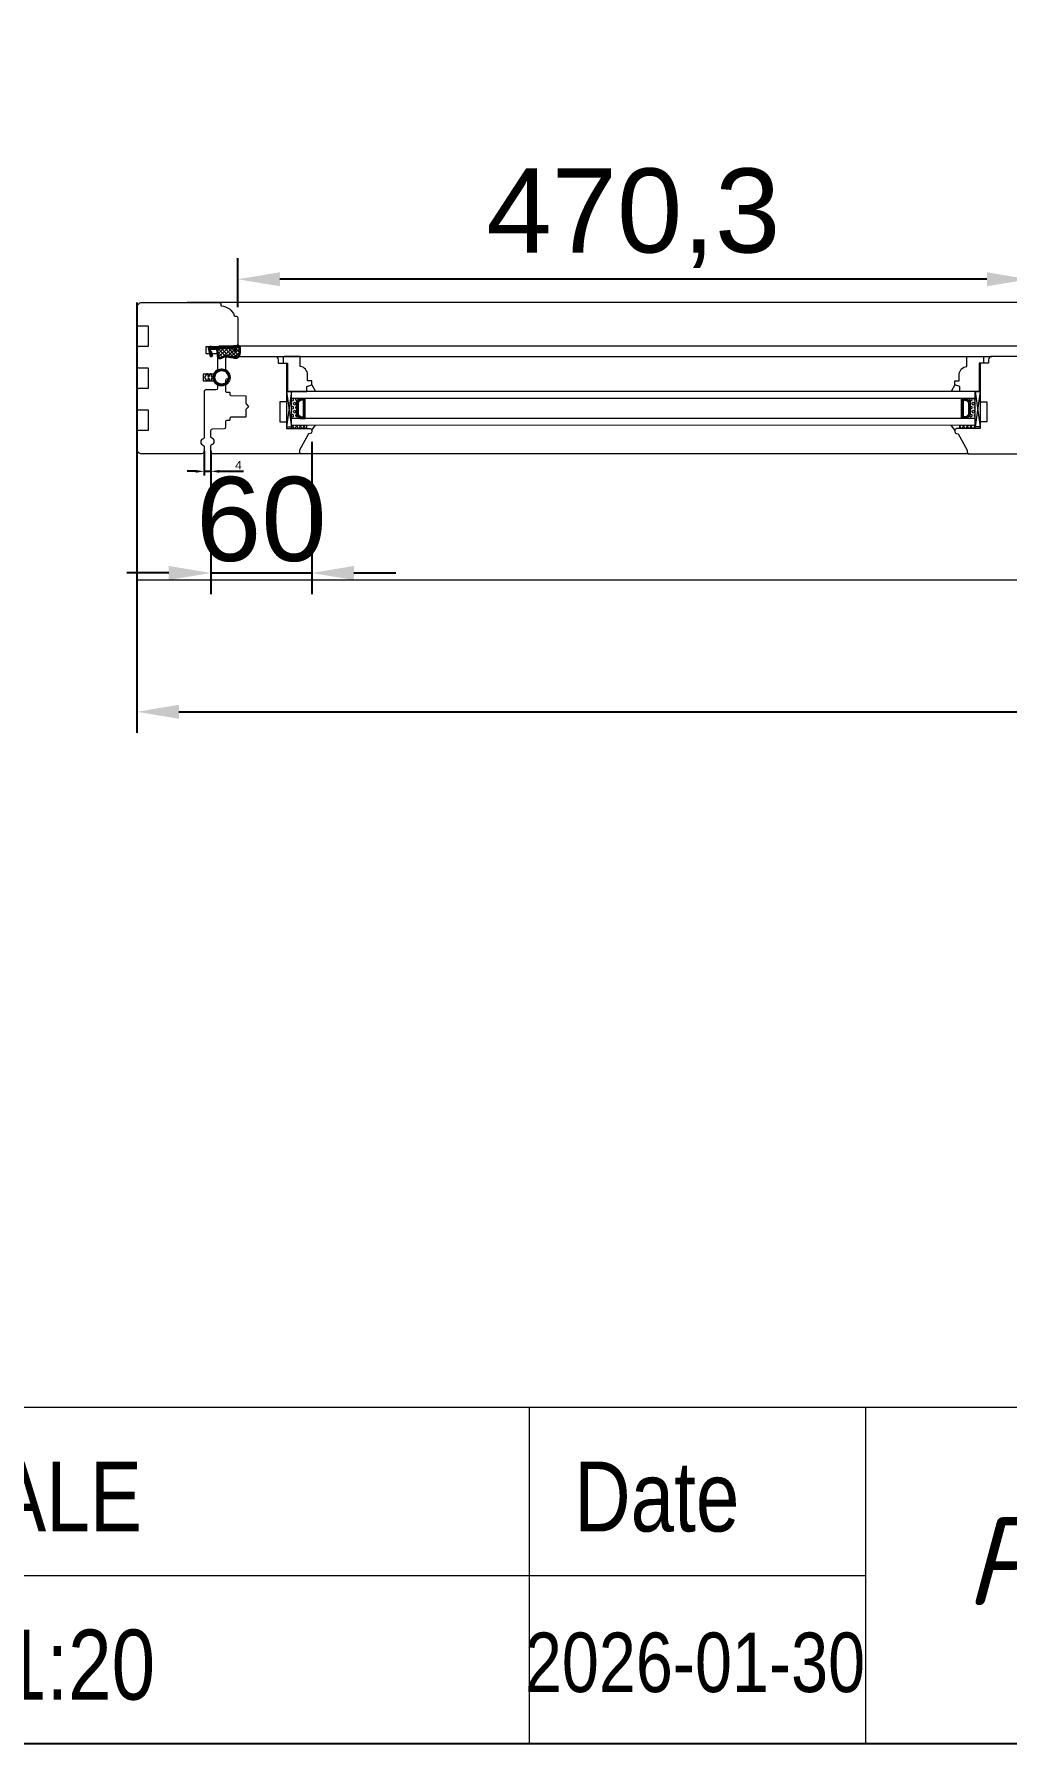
# Model space of a CAD drawing. Header units: millimetres. Extents: x 0 to 182016, y 11 to 3710.
# Drawn here: x 75247 to 75825, y 11 to 1028 of the extents above; entities that cross this region are included whole.
import ezdxf

# ---------------------------------------------------------------- set-up
doc = ezdxf.new("R2010")
doc.units = ezdxf.units.MM
for name, color, linetype, lineweight in [('Matmenys', 10, 'Continuous', 20), ('OTHER', 251, 'Continuous', 13), ('Stakta', 7, 'Continuous', 25), ('Testinės profilio linijos', 7, 'Continuous', 5)]:
    doc.layers.add(name, color=color, linetype=linetype, lineweight=lineweight)
doc.layers.add('Stiklo paketas', color=7, linetype='Continuous')
doc.styles.add('ROMANS', font='stylu.ttf', dxfattribs={"oblique": 15})
doc.styles.get("Standard").update_dxf_attribs({"font": 'arial.ttf'})
doc.dimstyles.new('2', dxfattribs={"dimscale": 2, "dimtxt": 2.5, "dimasz": 2.5, "dimexe": 1.25, "dimexo": 0.625, "dimtad": 1, "dimtxsty": 'Standard', "dimcen": 2.5, "dimadec": 0, "dimazin": 0, "dimtfac": 1, "dimtmove": 0, "dimatfit": 3, "dimfxl": 1, "dimarcsym": 0})
doc.dimstyles.new('Padidinti matmenys', dxfattribs={"dimscale": 10, "dimtxt": 5, "dimasz": 2.5, "dimexe": 1.25, "dimexo": 0.625, "dimtad": 1, "dimdec": 1, "dimtxsty": 'Standard', "dimcen": 2.5, "dimadec": 0, "dimazin": 0, "dimtfac": 1, "dimtdec": 1, "dimtmove": 0, "dimatfit": 3, "dimfxl": 1, "dimarcsym": 0})

# ---------------------------------------------------------------- blocks, each defined once
blk = doc.blocks.new('Užsakymo nr')
at = {"color": 0, "lineweight": 0, "insert": (5198.7, 20217.8), "char_height": 52.538, "width": 1187.405, "attachment_point": 1, "style": 'ROMANS'}
blk.add_mtext('{\\fISOCPEUR|b0|i0|c0|p34;\\C256;PWQ-3645}', dxfattribs=at)
blk = doc.blocks.new('Date')
at = {"lineweight": 0, "width": 0.8}
blk.add_text('2026-01-30', height=35.38, dxfattribs=at).set_placement((4937.1, 20113.7))
blk = doc.blocks.new('*D1739')
at = {"color": 0, "lineweight": -2, "transparency": 16777216}
for p, q in [((75308.2, 772), (75308.2, 612.3)), ((76973.2, 772), (76973.2, 612.3)), ((75333.2, 624.8), (76948.2, 624.8))]:
    blk.add_line(p, q, dxfattribs=at)
at = {"color": 0, "transparency": 16777216}
for points in [[(75333.2, 629), (75333.2, 620.7), (75308.2, 624.8)], [(76948.2, 629), (76948.2, 620.7), (76973.2, 624.8)]]:
    blk.add_solid(points, dxfattribs=at)
at = {"layer": 'Defpoints', "color": 0, "transparency": 16777216}
for p in [(75308.2, 778.3), (76973.2, 778.3), (76973.2, 624.8)]:
    blk.add_point(p, dxfattribs=at)
at = {"color": 0, "lineweight": 5, "transparency": 16777216, "insert": (76140.7, 656.6), "char_height": 50, "attachment_point": 5}
blk.add_mtext('1665', dxfattribs=at)
blk = doc.blocks.new('*D1742')
at = {"color": 0, "lineweight": -2, "transparency": 16777216}
for p, q in [((75368.2, 865.5), (75368.2, 894.6)), ((75838.5, 865.5), (75838.5, 894.6)), ((75813.5, 882.1), (75393.2, 882.1))]:
    blk.add_line(p, q, dxfattribs=at)
at = {"color": 0, "transparency": 16777216}
for points in [[(75393.2, 886.3), (75393.2, 878), (75368.2, 882.1)], [(75813.5, 886.3), (75813.5, 878), (75838.5, 882.1)]]:
    blk.add_solid(points, dxfattribs=at)
at = {"layer": 'Defpoints', "color": 0, "transparency": 16777216}
for p in [(75368.2, 882.1), (75368.2, 859.3), (75838.5, 859.3)]:
    blk.add_point(p, dxfattribs=at)
at = {"color": 0, "lineweight": 5, "transparency": 16777216, "insert": (75603.3, 918.4), "char_height": 50, "attachment_point": 5}
blk.add_mtext('470,3', dxfattribs=at)
blk = doc.blocks.new('*D1743')
at = {"color": 0, "lineweight": -2, "transparency": 16777216}
for p, q in [((75412.2, 785.5), (75412.2, 694.9)), ((75352.2, 775.3), (75352.2, 694.9)), ((75327.2, 707.4), (75302.2, 707.4)), ((75352.2, 707.4), (75412.2, 707.4)), ((75437.2, 707.4), (75462.2, 707.4))]:
    blk.add_line(p, q, dxfattribs=at)
at = {"color": 0, "transparency": 16777216}
for points in [[(75327.2, 711.6), (75327.2, 703.2), (75352.2, 707.4)], [(75437.2, 711.6), (75437.2, 703.2), (75412.2, 707.4)]]:
    blk.add_solid(points, dxfattribs=at)
at = {"layer": 'Defpoints', "color": 0, "transparency": 16777216}
for p in [(75412.2, 791.8), (75352.2, 781.5), (75412.2, 707.4)]:
    blk.add_point(p, dxfattribs=at)
at = {"color": 0, "lineweight": 5, "transparency": 16777216, "insert": (75382.2, 739.2), "char_height": 50, "attachment_point": 5}
blk.add_mtext('60', dxfattribs=at)
blk = doc.blocks.new('*D1744')
at = {"layer": 'Defpoints', "color": 0, "transparency": 16777216}
for p in [(75348.2, 781.3), (75352.2, 781.3), (75352.2, 767.9)]:
    blk.add_point(p, dxfattribs=at)
at = {"layer": 'Matmenys', "color": 0, "lineweight": -2, "transparency": 16777216}
for p, q in [((75348.2, 780), (75348.2, 765.4)), ((75352.2, 780), (75352.2, 765.4)), ((75343.2, 767.9), (75338.2, 767.9)), ((75348.2, 767.9), (75352.2, 767.9)), ((75357.2, 767.9), (75371.6, 767.9))]:
    blk.add_line(p, q, dxfattribs=at)
at = {"layer": 'Matmenys', "color": 0, "transparency": 16777216}
for points in [[(75343.2, 768.7), (75343.2, 767), (75348.2, 767.9)], [(75357.2, 768.7), (75357.2, 767), (75352.2, 767.9)]]:
    blk.add_solid(points, dxfattribs=at)
at = {"layer": 'Matmenys', "color": 0, "lineweight": 5, "transparency": 16777216, "insert": (75368.6, 771.6), "char_height": 5, "attachment_point": 5}
blk.add_mtext('4', dxfattribs=at)

msp = doc.modelspace()

# ---------------------------------------------------------------- hatches: boundary and pattern name
at = {"lineweight": 0}
h = msp.add_hatch(dxfattribs=at)
h.set_pattern_fill('HEX', color=256, scale=0.25, angle=90, style=0)
h.set_pattern_definition([(90, (56016.5165, -12108.1363), (1.374815, -4e-16), [0.79375, -1.5875]), (330, (56016.5165, -12108.1363), (-0.6874075, -1.190624716), [0.79375, -1.5875]), (30, (56016.5165, -12107.3426), (0.6874075, -1.190624716), [0.79375, -1.5875])])
h.paths.add_polyline_path([(75400.1810302, 799.2719679), (75405.1810302, 799.2719679), (75403.1810302, 801.2719679), (75403.1810302, 809.2719679), (75405.1810302, 811.2719679), (75400.1810302, 811.2726769)])
h = msp.add_hatch(dxfattribs=at)
h.set_pattern_fill('JIS_WOOD', color=256, angle=90, style=0)
h.set_pattern_definition([(45, (56016.5165, -12108.1363), (0.5, -0.5), [])])
h.paths.add_polyline_path([(75403.1810302, 809.2719679), (75403.1810302, 801.2719679), (75405.1810302, 799.2719679), (75408.1810302, 799.2719679), (75408.1987636, 811.3085505), (75405.1810302, 811.2719679)])
h.paths.add_polyline_path([(75404.1810302, 801.6861815), (75404.1810302, 808.8577543), (75405.5952438, 810.2719679), (75407.1810302, 810.2719679), (75407.1810302, 800.2719679), (75405.5952438, 800.2719679)], flags=16)
h = msp.add_hatch(dxfattribs=at)
h.set_pattern_fill('JIS_WOOD', color=256, angle=90, style=0)
h.set_pattern_definition([(45, (58817.4498, -12108.1363), (0.5, -0.5), [])])
h.paths.add_polyline_path([(75803.4865936, 809.2719679), (75803.4865936, 801.2719679), (75801.4865936, 799.2719679), (75798.4865936, 799.2719679), (75798.4688602, 811.3085505), (75801.4865936, 811.2719679)])
h.paths.add_polyline_path([(75802.4865936, 801.6861815), (75802.4865936, 808.8577543), (75801.0723801, 810.2719679), (75799.4865936, 810.2719679), (75799.4865936, 800.2719679), (75801.0723801, 800.2719679)], flags=16)
h = msp.add_hatch(dxfattribs=at)
h.set_pattern_fill('HEX', color=256, scale=0.25, angle=90, style=0)
h.set_pattern_definition([(90, (58817.4498, -12108.1363), (1.374815, -4e-16), [0.79375, -1.5875]), (330, (58817.4498, -12108.1363), (-0.6874075, -1.190624716), [0.79375, -1.5875]), (30, (58817.4498, -12107.3426), (0.6874075, -1.190624716), [0.79375, -1.5875])])
h.paths.add_polyline_path([(75806.4865936, 799.2719679), (75801.4865936, 799.2719679), (75803.4865936, 801.2719679), (75803.4865936, 809.2719679), (75801.4865936, 811.2719679), (75806.4865936, 811.2726769)])
at = {"lineweight": 0, "ltscale": 0.5}
h = msp.add_hatch(dxfattribs=at)
h.set_pattern_fill('ANSI37', color=256, scale=0.5, angle=90, style=0)
h.set_pattern_definition([(135, (74360.2875, 793.2727), (-1.122532, -1.122532), []), (225, (74360.2875, 793.2727), (1.122532, -1.122532), [])])
h.paths.add_polyline_path([(75409.1810302, 795.2726769), (75400.1810302, 795.2726769), (75400.1810302, 793.2726769), (75409.1810302, 793.2726769)])
h = msp.add_hatch(dxfattribs=at)
h.set_pattern_fill('ANSI37', color=256, scale=0.5, angle=90, style=0)
h.set_pattern_definition([(135, (77161.2208, 793.2727), (-1.122532, -1.122532), []), (225, (77161.2208, 793.2727), (1.122532, -1.122532), [])])
h.paths.add_polyline_path([(75797.4865936, 795.2726769), (75806.4865936, 795.2726769), (75806.4865936, 793.2726769), (75797.4865936, 793.2726769)])
at = {"layer": 'Matmenys'}
h = msp.add_hatch(dxfattribs=at)
h.set_pattern_fill('ANSI37', color=252, scale=0.5, angle=-93.5893456117, style=0)
h.set_pattern_definition([(311.4106544, (71234.2504, -271351.9138), (1.190606082, 1.0500540025), []), (41.4106544, (71234.2504, -271351.9138), (-1.0500540025, 1.190606082), [])])
edge = h.paths.add_edge_path()
edge.add_arc((75366.2668784, 841.3924068), 0.1, 363.5893456117, 453.5893456117, ccw=False)
edge.add_line((75366.3666822, 841.3986673), (75366.4637654, 839.8509815))
edge.add_arc((75366.713275, 839.8666328), 0.25, 183.5893456117, 363.5893456117)
edge.add_line((75366.9627846, 839.882284), (75366.8343989, 841.9289889))
edge.add_arc((75366.7345951, 841.9227284), 0.1, 363.5893456117, 453.589345619)
edge.add_line((75366.7283346, 842.0225323), (75366.7235897, 842.0981753))
edge.add_line((75366.7235897, 842.0981753), (75368.7053906, 842.2224896))
edge.add_spline(control_points=[(75368.7053906, 842.2224896), (75368.7845491, 842.2106873), (75368.8545407, 842.1995118), (75368.9382915, 842.1777179), (75368.9618558, 842.168332), (75368.9857389, 842.1556372), (75368.9937985, 842.1493879), (75369.0182863, 842.1237991), (75369.0371792, 842.0945621), (75369.0708825, 841.9902423), (75369.0840045, 841.9173101), (75369.1037066, 841.664327), (75369.0932083, 841.4504929), (75369.0738801, 841.0080145), (75369.0694048, 840.7886856), (75369.0683286, 840.3687947), (75369.0713606, 840.1657086), (75369.084071, 839.5755012), (75369.0972474, 839.2074511), (75369.0969857, 838.4542697), (75369.0784894, 838.0775198), (75368.9753031, 837.4844154), (75368.915409, 837.2568444), (75368.7623734, 836.8597432), (75368.679624, 836.6879556), (75368.4756239, 836.3467878), (75368.355509, 836.1805852), (75368.0880639, 835.8894254), (75367.9403903, 835.7658454), (75367.6592057, 835.6061267), (75367.5239095, 835.5585727), (75367.2226106, 835.4989678), (75367.0590107, 835.4882644), (75366.4744138, 835.5020083), (75366.0104983, 835.5967626), (75365.1180022, 835.7685048), (75364.6909219, 835.8521994), (75363.6125733, 836.0633857), (75362.9545227, 836.1971198), (75361.9614208, 836.3220458), (75361.6578197, 836.3525397), (75361.035776, 836.3768751), (75360.719872, 836.3693344), (75360.1706638, 836.28445), (75359.9345803, 836.2231114), (75359.5339289, 836.0506511), (75359.3752964, 835.9558026), (75359.0766376, 835.7715342), (75358.9351804, 835.6816767), (75358.6333975, 835.5255936), (75358.4683448, 835.4556235), (75358.1032231, 835.3358923), (75357.902273, 835.2928897), (75357.5628563, 835.268991), (75357.4208709, 835.2821968), (75357.2256502, 835.3422361), (75357.1603224, 835.3789762), (75357.033599, 835.4875254), (75356.9744212, 835.5595915), (75356.8173436, 835.8236791), (75356.7358439, 836.0647874), (75356.6192266, 836.6151984), (75356.5826951, 836.9233935), (75356.5294237, 837.5196113), (75356.5102012, 837.8071623), (75356.4668418, 838.3376521), (75356.4447056, 838.5859106), (75356.4084912, 838.9907129), (75356.3944048, 839.1481162), (75356.3662827, 839.4720486), (75356.3512466, 839.6503658), (75356.2829617, 839.9532329), (75356.2473266, 840.0710549), (75356.1517299, 840.2835337), (75356.0985829, 840.3774485), (75355.9799422, 840.5226422), (75355.92432, 840.5776604), (75355.8005528, 840.6667523), (75355.7369257, 840.6996317), (75355.6180617, 840.7477999), (75355.5609846, 840.7646811), (75355.4604042, 840.7906251), (75355.4160086, 840.8003426), (75355.3750123, 840.8093786)], knot_values=[0, 0, 0, 0, 0.2245066002, 0.2245066002, 0.377043448, 0.377043448, 0.5295802957, 0.5295802957, 0.8082977366, 0.8082977366, 1.0870151774, 1.0870151774, 1.6244414062, 1.6244414062, 2.161867635, 2.161867635, 2.6992938638, 2.6992938638, 3.7741463214, 3.7741463214, 5.0334406395, 5.0334406395, 5.8656302806, 5.8656302806, 6.5060139406, 6.5060139406, 7.1463976006, 7.1463976006, 7.7996240151, 7.7996240151, 8.3563201169, 8.3563201169, 8.9130162187, 8.9130162187, 10.239934143, 10.239934143, 11.5668520673, 11.5668520673, 13.5970761059, 13.5970761059, 14.4582175179, 14.4582175179, 15.3193589298, 15.3193589298, 15.9856015553, 15.9856015553, 16.5061017172, 16.5061017172, 17.0266018791, 17.0266018791, 17.547102041, 17.547102041, 18.1672448488, 18.1672448488, 18.7176261004, 18.7176261004, 19.1465766047, 19.1465766047, 19.5755271091, 19.5755271091, 20.3898249977, 20.3898249977, 21.2041228863, 21.2041228863, 21.9655448497, 21.9655448497, 22.7269668131, 22.7269668131, 23.2229068178, 23.2229068178, 23.7188468224, 23.7188468224, 24.0184411081, 24.0184411081, 24.2549295987, 24.2549295987, 24.4119994701, 24.4119994701, 24.5501072405, 24.5501072405, 24.6882150108, 24.6882150108, 24.8099116426, 24.8099116426, 24.8099116426, 24.8099116426], degree=3, periodic=0)
edge.add_line((75355.3750123, 840.8093786), (75366.2606179, 841.4922106))

# ---------------------------------------------------------------- linework, layer by layer
for p, q in [((75351.7731433, 842.0862568), (75350.742802, 841.0197921)), ((75350.742802, 841.0197921), (75350.7741045, 840.5207729)), ((75350.7741045, 840.5207729), (75350.9213904, 840.5300119)), ((75350.9213904, 840.5300119), (75351.9048369, 836.1829214)), ((75351.4268528, 840.5617185), (75366.2606179, 841.4922106)), ((75351.4268528, 840.5617185), (75351.6640476, 839.5132553)), ((75352.5207839, 842.1331548), (75351.4700707, 841.0654122)), ((75351.4700707, 841.0654122), (75366.7283346, 842.0225323)), ((75351.6640476, 839.5132553), (75352.1517236, 839.6235828)), ((75351.7731433, 842.0862568), (75352.5207839, 842.1331548)), ((75351.9048369, 836.1829214), (75352.8801888, 836.4035762)), ((75352.1517236, 839.6235828), (75352.8801888, 836.4035762)), ((75366.3666822, 841.3986673), (75366.4637654, 839.8509815)), ((75366.7283346, 842.0225323), (75366.7235897, 842.0981753)), ((75366.8343989, 841.9289889), (75366.9627846, 839.882284))]:
    msp.add_line(p, q)
at = {"color": 1}
for p, q in [((75368.7496308, 842.5192097), (75353.4248154, 841.557915)), ((75368.7053906, 842.2224896), (75353.4704458, 841.2668324)), ((75355.3104395, 840.5164104), (75353.5499883, 840.4059809))]:
    msp.add_line(p, q, dxfattribs=at)
at = {"lineweight": 0}
for p, q in [((75400.1810302, 815.2719679), (75397.1810302, 794.2719679)), ((75397.1810302, 815.2719679), (75400.1810302, 794.2719679)), ((75412.1810302, 819.2726769), (75414.4676953, 815.2726769)), ((75794.4865936, 819.2726769), (75792.1999285, 815.2726769)), ((75806.4865936, 815.2719679), (75809.4865936, 794.2719679)), ((75809.4865936, 815.2719679), (75806.4865936, 794.2719679)), ((75400.1810302, 793.2726769), (75400.1810302, 796.2726769)), ((75409.1810302, 793.2726769), (75409.1810302, 795.2726769)), ((75412.1810302, 792.2726769), (75414.4676953, 795.2726769)), ((75794.4865936, 792.2726769), (75792.1999285, 795.2726769)), ((75797.4865936, 793.2726769), (75797.4865936, 795.2726769)), ((75806.4865936, 793.2726769), (75806.4865936, 796.2726769)), ((78714.8515202, 210.9357406), (75014.3912358, 210.9357406)), ((75541.332873, 210.9357406), (75541.332873, 10.9108603)), ((75741.3577532, 210.9357406), (75741.3577532, 10.9108603)), ((75741.3577532, 110.9233004), (75014.3912358, 110.9233004))]:
    msp.add_line(p, q, dxfattribs=at)
at = {"lineweight": 5}
msp.add_line((75308.1810298, 703.2726769), (76973.1581825, 703.2726769), dxfattribs=at)
msp.add_lwpolyline([(78714.8515202, 3710.4502728), (78714.8515202, 10.9108603), (73215.5361774, 10.9108603), (73215.5361774, 3710.4502728)], close=True)
at = {"ltscale": 0.1}
msp.add_lwpolyline([(75308.1810298, 868.2726769), (75308.1810298, 703.2726769)], dxfattribs=at)
at = {"lineweight": 0}
for points in [[(75405.1810302, 830.2726769), (75405.1810302, 836.2726769), (75396.1810302, 836.2726769, 0.4142135624), (75395.1810302, 835.2726769), (75395.1810302, 832.2726769), (75397.6810302, 832.2726769), (75397.6810302, 815.2726769), (75409.1810302, 815.2726769), (75409.1810302, 818.2726769), (75412.1810302, 819.2726769), (75412.1810302, 821.7726769), (75409.6810302, 821.7726769), (75409.6810302, 825.2977398, 0.3851703882), (75405.1810302, 830.2726769)], [(75801.4865936, 830.2726769), (75801.4865936, 836.2726769), (75810.4865936, 836.2726769, -0.4142135624), (75811.4865936, 835.2726769), (75811.4865936, 832.2726769), (75808.9865936, 832.2726769), (75808.9865936, 815.2726769), (75797.4865936, 815.2726769), (75797.4865936, 818.2726769), (75794.4865936, 819.2726769), (75794.4865936, 821.7726769), (75796.9865936, 821.7726769), (75796.9865936, 825.2977398, -0.3851703882), (75801.4865936, 830.2726769)]]:
    msp.add_lwpolyline(points, format="xyb", dxfattribs=at)
for points in [[(75397.1810302, 815.2719679), (75397.1810302, 794.2719679), (75400.1810302, 794.2719679), (75400.1810302, 815.2719679)], [(75809.4865936, 815.2719679), (75809.4865936, 794.2719679), (75806.4865936, 794.2719679), (75806.4865936, 815.2719679)], [(75403.1810302, 809.2719679), (75403.1810302, 801.2719679), (75405.1810302, 799.2719679), (75408.1810302, 799.2719679), (75408.1810302, 811.2719679), (75405.1810302, 811.2719679)], [(75404.1810302, 808.8577543), (75404.1810302, 801.6861815), (75405.5952438, 800.2719679), (75407.1810302, 800.2719679), (75407.1810302, 810.2719679), (75405.5952438, 810.2719679)], [(75803.4865936, 809.2719679), (75803.4865936, 801.2719679), (75801.4865936, 799.2719679), (75798.4865936, 799.2719679), (75798.4865936, 811.2719679), (75801.4865936, 811.2719679)], [(75802.4865936, 808.8577543), (75802.4865936, 801.6861815), (75801.0723801, 800.2719679), (75799.4865936, 800.2719679), (75799.4865936, 810.2719679), (75801.0723801, 810.2719679)]]:
    msp.add_lwpolyline(points, close=True, dxfattribs=at)
at = {"color": 18, "linetype": 'ByBlock', "true_color": 0x000000}
for radius in [4.85, 4.25]:
    msp.add_circle((75358.5735444, 823.7716114), radius, dxfattribs=at)
for centre, radius, start, end in [((75366.2668784, 841.3924068), 0.1, 3.5893456092, 93.5893456125), ((75366.713275, 839.8666328), 0.25, 183.5893456092, 3.5893456092), ((75366.7345951, 841.9227284), 0.1, 3.5893456092, 93.5893456125)]:
    msp.add_arc(centre, radius, start, end)
at = {"color": 1}
msp.add_spline([(75368.7496308, 842.5192097), (75369.1111312, 842.428713), (75369.380672, 841.1548545), (75368.8922827, 836.4624815), (75367.8490849, 835.3724753), (75365.6856131, 835.3538588), (75363.9875733, 835.6842327), (75361.8221324, 836.0311491), (75359.7854107, 835.8317203), (75358.957166, 835.3555513), (75357.1026258, 835.075288), (75356.2101799, 837.7874665), (75356.0830124, 839.2663421), (75355.965041, 839.95361), (75355.6628353, 840.3954954), (75355.3104395, 840.5164104)], degree=3, dxfattribs=at)
msp.add_open_spline([(75368.7053906, 842.2224896), (75368.7845491, 842.2106873), (75368.8545407, 842.1995118), (75368.9382915, 842.1777179), (75368.9618558, 842.168332), (75368.9857389, 842.1556372), (75368.9937985, 842.1493879), (75369.0182863, 842.1237991), (75369.0371792, 842.0945621), (75369.0708825, 841.9902423), (75369.0840045, 841.9173101), (75369.1037066, 841.664327), (75369.0932083, 841.4504929), (75369.0738801, 841.0080145), (75369.0694048, 840.7886856), (75369.0683286, 840.3687947), (75369.0713606, 840.1657086), (75369.084071, 839.5755012), (75369.0972474, 839.2074511), (75369.0969857, 838.4542697), (75369.0784894, 838.0775198), (75368.9753031, 837.4844154), (75368.915409, 837.2568444), (75368.7623734, 836.8597432), (75368.679624, 836.6879556), (75368.4756239, 836.3467878), (75368.355509, 836.1805852), (75368.0880639, 835.8894254), (75367.9403903, 835.7658454), (75367.6592057, 835.6061267), (75367.5239095, 835.5585727), (75367.2226106, 835.4989678), (75367.0590107, 835.4882644), (75366.4744138, 835.5020083), (75366.0104983, 835.5967626), (75365.1180022, 835.7685048), (75364.6909219, 835.8521994), (75363.6125733, 836.0633857), (75362.9545227, 836.1971198), (75361.9614208, 836.3220458), (75361.6578197, 836.3525397), (75361.035776, 836.3768751), (75360.719872, 836.3693344), (75360.1706638, 836.28445), (75359.9345803, 836.2231114), (75359.5339289, 836.0506511), (75359.3752964, 835.9558026), (75359.0766376, 835.7715342), (75358.9351804, 835.6816767), (75358.6333975, 835.5255936), (75358.4683448, 835.4556235), (75358.1032231, 835.3358923), (75357.902273, 835.2928897), (75357.5628563, 835.268991), (75357.4208709, 835.2821968), (75357.2256502, 835.3422361), (75357.1603224, 835.3789762), (75357.033599, 835.4875254), (75356.9744212, 835.5595915), (75356.8173436, 835.8236791), (75356.7358439, 836.0647874), (75356.6192266, 836.6151984), (75356.5826951, 836.9233935), (75356.5294237, 837.5196113), (75356.5102012, 837.8071623), (75356.4668418, 838.3376521), (75356.4447056, 838.5859106), (75356.4084912, 838.9907129), (75356.3944048, 839.1481162), (75356.3662827, 839.4720486), (75356.3512466, 839.6503658), (75356.2829617, 839.9532329), (75356.2473266, 840.0710549), (75356.1517299, 840.2835337), (75356.0985829, 840.3774485), (75355.9799422, 840.5226422), (75355.92432, 840.5776604), (75355.8005528, 840.6667523), (75355.7369257, 840.6996317), (75355.6180617, 840.7477999), (75355.5609846, 840.7646811), (75355.4604042, 840.7906251), (75355.4160086, 840.8003426), (75355.3750123, 840.8093786)], degree=3, knots=[0, 0, 0, 0, 0.2245066002, 0.2245066002, 0.377043448, 0.377043448, 0.5295802957, 0.5295802957, 0.8082977366, 0.8082977366, 1.0870151774, 1.0870151774, 1.6244414062, 1.6244414062, 2.161867635, 2.161867635, 2.6992938638, 2.6992938638, 3.7741463214, 3.7741463214, 5.0334406395, 5.0334406395, 5.8656302806, 5.8656302806, 6.5060139406, 6.5060139406, 7.1463976006, 7.1463976006, 7.7996240151, 7.7996240151, 8.3563201169, 8.3563201169, 8.9130162187, 8.9130162187, 10.239934143, 10.239934143, 11.5668520673, 11.5668520673, 13.5970761059, 13.5970761059, 14.4582175179, 14.4582175179, 15.3193589298, 15.3193589298, 15.9856015553, 15.9856015553, 16.5061017172, 16.5061017172, 17.0266018791, 17.0266018791, 17.547102041, 17.547102041, 18.1672448488, 18.1672448488, 18.7176261004, 18.7176261004, 19.1465766047, 19.1465766047, 19.5755271091, 19.5755271091, 20.3898249977, 20.3898249977, 21.2041228863, 21.2041228863, 21.9655448497, 21.9655448497, 22.7269668131, 22.7269668131, 23.2229068178, 23.2229068178, 23.7188468224, 23.7188468224, 24.0184411081, 24.0184411081, 24.2549295987, 24.2549295987, 24.4119994701, 24.4119994701, 24.5501072405, 24.5501072405, 24.6882150108, 24.6882150108, 24.8099116426, 24.8099116426, 24.8099116426, 24.8099116426], dxfattribs=at)
at = {"layer": 'OTHER'}
msp.add_lwpolyline([(75353.7703345, 823.1615853), (75352.3544257, 823.1615853), (75352.3544257, 821.5163039), (75351.8287435, 821.5163039), (75351.0854025, 823.1615853), (75350.2927829, 823.1615853), (75350.2927829, 821.5163039), (75350.0738921, 821.5163039), (75348.5710109, 823.7716114), (75350.0738921, 826.0269189), (75350.2927829, 826.0269189), (75350.2927829, 824.3816376), (75351.0854025, 824.3816376), (75351.8287435, 826.0269189), (75352.3544257, 826.0269189), (75352.3544257, 824.3816376), (75353.7703345, 824.3816376)], dxfattribs=at)
at = {"layer": 'Stakta', "color": 18, "lineweight": 5, "true_color": 0x000000}
for points in [[(75356.1810302, 828.5760185, -0.2720281141), (75355.9244167, 828.1392542, 0.164173551), (75353.7757055, 825.7716114), (75347.6810302, 825.7716114), (75347.6810302, 821.7716114), (75353.7757055, 821.7716114, 0.164173551), (75355.9244167, 819.4039686, -0.2720281141), (75356.1810302, 818.9672044), (75356.1810302, 817.3338031, -0.4116598905), (75355.1897567, 816.3338412), (75349.1723037, 816.2813277, 0.4116598905), (75348.1810302, 815.2813657), (75348.1810302, 787.7221667, -0.3563939587), (75347.7810302, 787.2322687, 0.8164965809), (75347.7810302, 783.3130852, -0.3563939587), (75348.1810302, 782.8231872), (75348.1810302, 779.7726769, -0.4142135624), (75346.6810302, 778.2726769), (75311.1810298, 778.2726769, -0.4142135624), (75308.1810298, 781.2726769), (75308.1810298, 791.2726769, -0.4142135624), (75309.1810298, 792.2726769), (75314.6810298, 792.2726769, 0.4142135624), (75315.1810298, 792.7726769), (75315.1810298, 803.7726769, 0.4142135624), (75314.6810298, 804.2726769), (75309.3810298, 804.2726769, -0.4142135624), (75308.3810298, 805.2726769), (75308.3810298, 816.2726769, -0.4142135624), (75309.3810298, 817.2726769), (75314.6810298, 817.2726769, 0.4142135624), (75315.1810298, 817.7726769), (75315.1810298, 828.7726769, 0.4142135624), (75314.6810298, 829.2726769), (75309.3810298, 829.2726769, -0.4142135624), (75308.3810298, 830.2726769), (75308.3810298, 841.2726769, -0.4142135624), (75309.3810298, 842.2726769), (75314.6810298, 842.2726769, 0.4142135624), (75315.1810298, 842.7726769), (75315.1810298, 853.7726769, 0.4142135624), (75314.6810298, 854.2726769), (75309.1810298, 854.2726769, -0.4142135624), (75308.1810298, 855.2726769), (75308.1810298, 865.2726769, -0.4142135624), (75311.1810298, 868.2726769), (75357.1810302, 868.2726769, -0.4142135624), (75358.1810302, 867.2726769), (75358.1810302, 866.5633503, 0.4001549105), (75358.4665648, 866.2636992, -0.3090857966), (75366.1158755, 860.475416, 0.3199404334), (75366.3976986, 860.2707861), (75367.1897567, 860.2638739, -0.4116598905), (75368.1810302, 859.263912), (75368.1810302, 843.3687106, -0.4116598905), (75367.1897567, 842.3687486), (75357.1723037, 842.2813277, 0.2023892741), (75356.4584731, 841.9726769), (75349.1810302, 841.9726769), (75349.1810302, 837.9726769), (75356.1810302, 837.9726769)], [(75363.6810302, 798.6623836), (75363.6810302, 799.7155052, -0.4091108014), (75364.172304, 800.215429), (75372.8862659, 800.3675318, 0.4091108014), (75373.1810302, 800.6674861), (75373.1810302, 804.6913061, -0.1989123674), (75373.3274768, 805.0448595), (75374.5931622, 806.3105449, 0.4142135624), (75374.5931622, 806.734809), (75373.3274768, 808.0004944, -0.1989123674), (75373.1810302, 808.3540478), (75373.1810302, 812.3778678, 0.4091108014), (75372.8862659, 812.6778221), (75364.172304, 812.8299248, -0.4091108014), (75363.6810302, 813.3298487), (75363.6810302, 814.3829703, 0.4040262259), (75363.3915001, 814.6827876), (75361.6635805, 814.7431278, -0.4040262258), (75361.1810302, 815.2428233), (75361.1810302, 822.3231872, -0.3563939587), (75361.5810302, 822.8130852, 0.8164965809), (75361.5810302, 826.7322687, -0.3563939587), (75361.1810302, 827.2221667), (75361.1810302, 835.2726769, -0.4142135624), (75362.1810302, 836.2726769), (75390.1810302, 836.2726769, -0.4142135624), (75392.1810302, 834.2726769), (75392.1810302, 832.5700703, 0.4116598905), (75392.4784122, 832.2700817), (75396.6853935, 832.233368, -0.4116598905), (75397.1810302, 831.733387), (75397.1810302, 809.80324, -0.4116598905), (75396.6853935, 809.3032591), (75393.4784122, 809.2752722, 0.4116598905), (75393.1810302, 808.9752836), (75393.1810302, 797.5700703, 0.4116598905), (75393.4784122, 797.2700817), (75396.6853935, 797.2420948, -0.4116598905), (75397.1810302, 796.7421139), (75397.1810302, 793.2726769), (75411.1810302, 793.2726769, -0.4142135624), (75412.1810302, 792.2726769), (75412.1810302, 791.2814419, -0.4116598905), (75411.1897567, 790.28148), (75410.1810302, 790.2726769), (75404.9224621, 780.3827487, 0.1227845609), (75404.8639359, 780.1480129), (75404.8639359, 779.2726769, -0.4142135624), (75403.8639359, 778.2726769), (75353.1810302, 778.2726769, -0.4142135624), (75352.1810302, 779.2726769), (75352.1810302, 783.3231872, -0.3563939587), (75352.5810302, 783.8130852, 0.8164965809), (75352.5810302, 787.7322687, -0.3563939587), (75352.1810302, 788.2221667), (75352.1810302, 792.2028239, -0.4116598905), (75353.1723037, 793.2027859), (75360.1897567, 793.2640262, 0.4116598905), (75361.1810302, 794.2639882), (75361.1810302, 797.8025136, -0.4040361542), (75361.6635805, 798.3022261), (75363.3915001, 798.3625663, 0.4040262258)]]:
    msp.add_lwpolyline(points, format="xyb", close=True, dxfattribs=at)
msp.add_lwpolyline([(75842.1461771, 836.2726769), (75816.4865936, 836.2726769, 0.4142135624), (75814.4865936, 834.2726769), (75814.4865936, 832.5700703, -0.4116598905), (75814.1892116, 832.2700817), (75809.9822304, 832.233368, 0.4116598905), (75809.4865936, 831.733387), (75809.4865936, 809.80324, 0.4116598905), (75809.9822304, 809.3032591), (75813.1892116, 809.2752722, -0.4116598905), (75813.4865936, 808.9752836), (75813.4865936, 797.5700703, -0.4116598905), (75813.1892116, 797.2700817), (75809.9822304, 797.2420948, 0.4116598905), (75809.4865936, 796.7421139), (75809.4865936, 793.2726769), (75795.4865936, 793.2726769, 0.4142135624), (75794.4865936, 792.2726769), (75794.4865936, 791.2814419, 0.4116598905), (75795.4778671, 790.28148), (75796.4865936, 790.2726769), (75801.7451617, 780.3827487, -0.1227845609), (75801.8036879, 780.1480129), (75801.8036879, 779.2726769, 0.4142135624), (75802.8036879, 778.2726769), (75853.4865936, 778.2726769, 0.4142135624)], format="xyb", dxfattribs=at)
at = {"layer": 'Stiklo paketas', "lineweight": 5}
for p, q in [((75806.4865936, 815.2729344), (75400.1810302, 815.2719679)), ((75806.4865936, 811.2729344), (75400.1810302, 811.2729344)), ((75806.4865936, 799.2729344), (75400.1810302, 799.2729344)), ((75806.4865936, 795.2426085), (75400.1810302, 795.184585))]:
    msp.add_line(p, q, dxfattribs=at)
at = {"layer": 'Testinės profilio linijos', "lineweight": 5}
for p, q in [((76924.0976941, 868.2726769), (75338.1810302, 868.2726769)), ((75849.618131, 842.2726769), (75357.0494928, 842.2726769)), ((75390.1823723, 836.2726765), (75816.4855922, 836.2726767))]:
    msp.add_line(p, q, dxfattribs=at)
at = {"layer": 'Testinės profilio linijos'}
msp.add_line((75802.8036879, 778.2726769), (75403.8639359, 778.2726769), dxfattribs=at)

# ---------------------------------------------------------------- block references
at = {"color": 1}
for name in ['Užsakymo nr', 'Date']:
    msp.add_blockref(name, (70601.7424313, -20072.0125467), dxfattribs=at)

# ---------------------------------------------------------------- texts
at = {"lineweight": 0, "width": 0.8}
for s, p in [('SCALE', (75158.7327977, 137.2134153)), ('Date', (75568.1241747, 137.2134153)), ('A4 1:20', (75158.7327977, 37.2009752))]:
    msp.add_text(s, height=41.62239482, dxfattribs=at).set_placement(p)

# ---------------------------------------------------------------- dimensions: what is measured, and where the dimension line sits
at = {"color": 1, "lineweight": 5}
dim = msp.add_linear_dim(base=(75368.1810302, 882.146835), p1=(75838.4865937, 859.263912), p2=(75368.1810302, 859.263912), angle=180, dimstyle='Padidinti matmenys', dxfattribs=at)
dim.commit()
dim.dimension.update_dxf_attribs({"geometry": '*D1742', "text_midpoint": (75603.3338119, 918.4445839)})
dim = msp.add_linear_dim(base=(75412.1810302, 707.3910142), p1=(75352.1810302, 781.5226769), p2=(75412.1810302, 791.7726769), angle=180, dimstyle='Padidinti matmenys', dxfattribs=at)
dim.commit()
dim.dimension.update_dxf_attribs({"geometry": '*D1743', "text_midpoint": (75382.1810302, 707.3910142), "dimtype": 160})
dim = msp.add_linear_dim(base=(76973.1581825, 624.8494789), p1=(75308.1810298, 778.2726769), p2=(76973.1581825, 778.2726769), dimstyle='Padidinti matmenys', dxfattribs=at)
dim.commit()
dim.dimension.update_dxf_attribs({"geometry": '*D1739', "text_midpoint": (76140.6696062, 656.6281283)})
at = {"layer": 'Matmenys', "lineweight": 5}
dim = msp.add_linear_dim(base=(75352.1810302, 767.880165), p1=(75348.1810302, 781.2726769), p2=(75352.1810302, 781.2726769), angle=180, dimstyle='2', override={"dimtmove": 0}, dxfattribs=at)
dim.commit()
dim.dimension.update_dxf_attribs({"geometry": '*D1744', "text_midpoint": (75368.6019033, 767.880165), "dimtype": 160})

doc.saveas('drawing.dxf')
